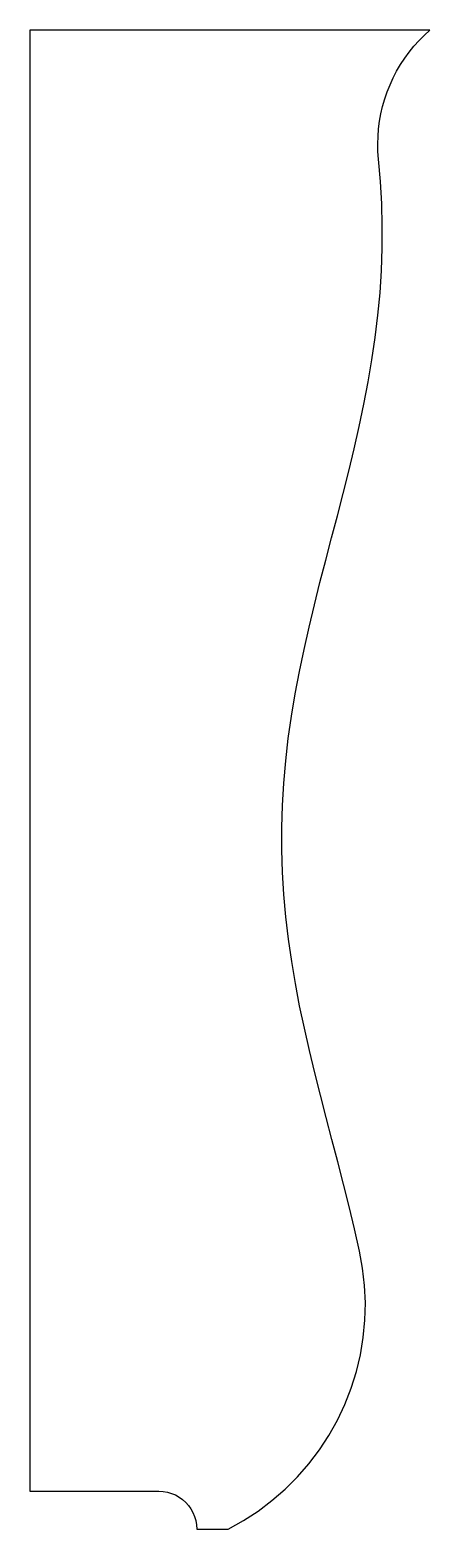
# Model space of a CAD drawing. Header units: inches. Extents: x 0 to 7.9, y -0.8 to 29.
import ezdxf

# ---------------------------------------------------------------- set-up
doc = ezdxf.new("R2010")
doc.units = ezdxf.units.IN

msp = doc.modelspace()

# ---------------------------------------------------------------- linework, layer by layer
msp.add_lwpolyline([(0, 0), (2.562, 0), (2.562, 0), (2.646, -0.005), (2.729, -0.019), (2.81, -0.042), (2.888, -0.074), (2.962, -0.115), (3.03, -0.164), (3.093, -0.22), (3.149, -0.282), (3.198, -0.351), (3.238, -0.425), (3.27, -0.502), (3.294, -0.583), (3.308, -0.666), (3.312, -0.75), (3.938, -0.75), (3.938, -0.75), (4.24, -0.582), (4.53, -0.394), (4.806, -0.186), (5.067, 0.041), (5.312, 0.285), (5.54, 0.545), (5.748, 0.821), (5.938, 1.11), (6.107, 1.412), (6.254, 1.725), (6.38, 2.047), (6.483, 2.377), (6.563, 2.713), (6.62, 3.054), (6.653, 3.399), (6.662, 3.744), (6.647, 4.09), (6.608, 4.433), (6.546, 4.773), (6.546, 4.773), (6.445, 5.216), (6.339, 5.659), (6.228, 6.102), (6.113, 6.545), (5.998, 6.988), (5.882, 7.43), (5.768, 7.873), (5.657, 8.316), (5.551, 8.759), (5.45, 9.202), (5.357, 9.644), (5.273, 10.087), (5.199, 10.53), (5.135, 10.973), (5.083, 11.416), (5.043, 11.859), (5.016, 12.301), (5.002, 12.744), (5.001, 13.187), (5.014, 13.63), (5.041, 14.073), (5.08, 14.515), (5.131, 14.958), (5.194, 15.401), (5.268, 15.844), (5.352, 16.287), (5.445, 16.73), (5.544, 17.172), (5.65, 17.615), (5.761, 18.058), (5.875, 18.501), (5.991, 18.944), (6.106, 19.386), (6.221, 19.829), (6.332, 20.272), (6.439, 20.715), (6.54, 21.158), (6.634, 21.601), (6.719, 22.043), (6.794, 22.486), (6.859, 22.929), (6.913, 23.372), (6.954, 23.815), (6.982, 24.257), (6.997, 24.7), (6.999, 25.143), (6.987, 25.586), (6.962, 26.029), (6.925, 26.472), (6.925, 26.472), (6.913, 26.622), (6.91, 26.773), (6.914, 26.924), (6.925, 27.075), (6.945, 27.225), (6.971, 27.373), (7.005, 27.52), (7.047, 27.666), (7.096, 27.809), (7.152, 27.949), (7.214, 28.086), (7.284, 28.22), (7.36, 28.351), (7.443, 28.477), (7.532, 28.599), (7.627, 28.716), (7.728, 28.829), (7.835, 28.936), (7.946, 29.037), (0, 29.037), (0, 0)], close=True)

doc.saveas('drawing.dxf')
